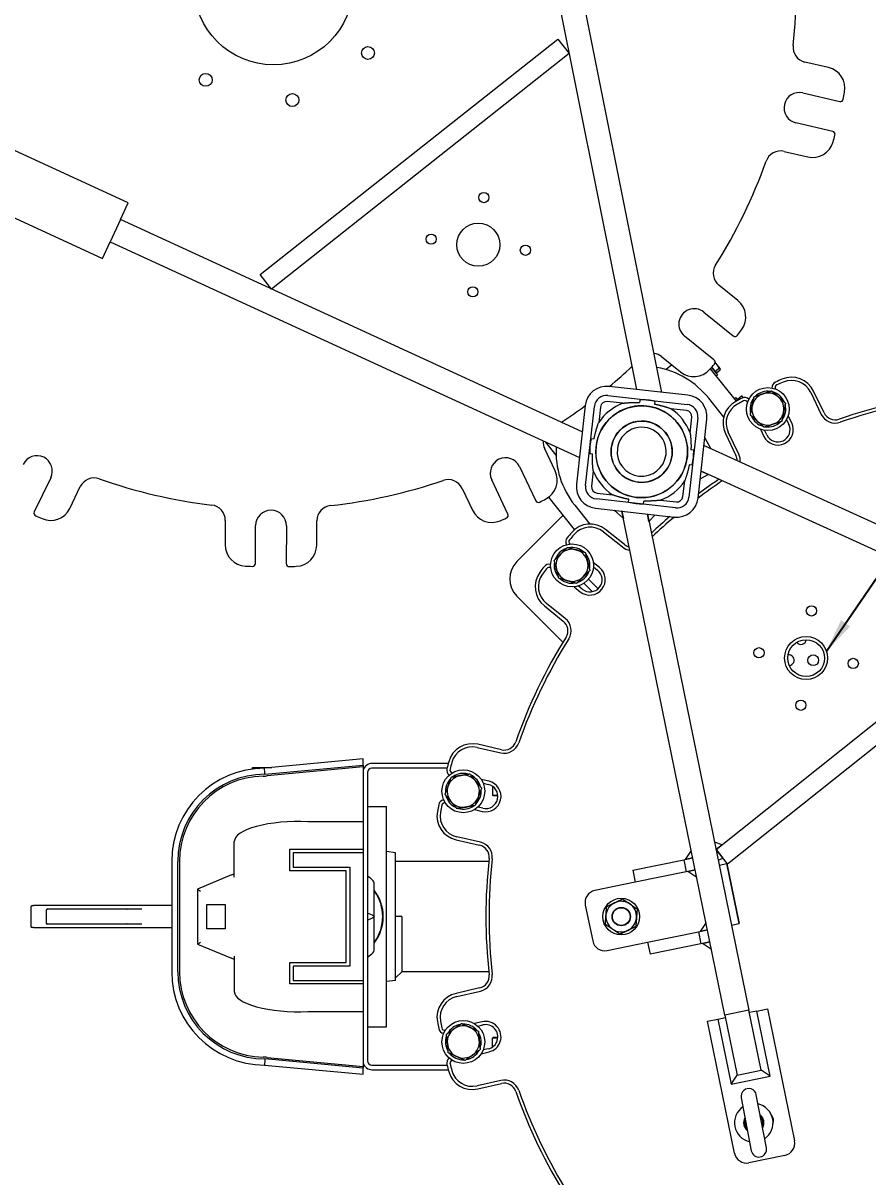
# Model space of a CAD drawing. Header units: inches. Extents: x 17 to 469, y 7 to 301.
# Drawn here: x 54.71 to 89.22, y 202.39 to 249.5 of the extents above; entities that cross this region are included whole.
import ezdxf

# ---------------------------------------------------------------- set-up
doc = ezdxf.new("R2010")
doc.units = ezdxf.units.IN
doc.header["$LTSCALE"] = 14
doc.header["$MEASUREMENT"] = 0
for name, color, linetype, lineweight in [('Dimension (ANSI)', 7, 'Continuous', 25), ('Symbol (ANSI)', 7, 'Continuous', 25), ('Visible', 7, 'Continuous', 18)]:
    doc.layers.add(name, color=color, linetype=linetype, lineweight=lineweight)
doc.styles.add('MEMCOR Medium', font='arial.ttf')
doc.styles.add('Standard D-E', font='arial.ttf')
doc.dimstyles.new('Default (ANSI)', dxfattribs={"dimscale": 14, "dimtxt": 0.15, "dimasz": 0.098425, "dimexe": 0.125, "dimexo": 0.0625, "dimgap": 0.031496, "dimtad": 0, "dimtih": 1, "dimtoh": 1, "dimdec": 4, "dimrnd": 1e-08, "dimzin": 3, "dimdsep": 46, "dimlunit": 5, "dimtxsty": 'MEMCOR Medium', "dimcen": 0.09, "dimdle": 0.393701, "dimclrd": 256, "dimclre": 256, "dimclrt": 256, "dimadec": 0, "dimazin": 1, "dimtfac": 0.8, "dimtofl": 0, "dimtmove": 0, "dimatfit": 3, "dimfxl": 1, "dimfrac": 1, "dimtolj": 1, "dimtzin": 4, "dimlwd": -1, "dimlwe": -1, "dimarcsym": 0})
doc.dimstyles.new('in [mm] D-E NeptuneBenson$7', dxfattribs={"dimscale": 14, "dimtxt": 0.15, "dimasz": 0.098425, "dimexe": 0.125, "dimexo": 0.063, "dimgap": 0.031496, "dimtad": 0, "dimtih": 1, "dimtoh": 1, "dimdec": 4, "dimrnd": 1e-08, "dimzin": 3, "dimdsep": 46, "dimlunit": 5, "dimtxsty": 'Standard D-E', "dimcen": 0.09, "dimdle": 0.393701, "dimclrd": 256, "dimclre": 256, "dimclrt": 256, "dimadec": 1, "dimazin": 1, "dimtfac": 1, "dimtofl": 0, "dimtmove": 0, "dimatfit": 3, "dimfxl": 1, "dimfrac": 1, "dimtolj": 1, "dimtzin": 4, "dimlwd": -1, "dimlwe": -1, "dimarcsym": 0})

# ---------------------------------------------------------------- blocks, each defined once
blk = doc.blocks.new('*D24')
at = {"layer": 'Defpoints', "color": 0, "transparency": 16777216}
for p in [(101.101, 275.105), (79.988, 231.998)]:
    blk.add_point(p, dxfattribs=at)
at = {"layer": 'Dimension (ANSI)', "transparency": 16777216}
for p, q in [((105.859, 284.818), (101.708, 276.342)), ((107.711, 284.818), (105.859, 284.818))]:
    blk.add_line(p, q, dxfattribs=at)
blk.add_solid([(101.501, 276.443), (101.914, 276.241), (101.101, 275.105)], dxfattribs=at)
at = {"layer": 'Dimension (ANSI)', "transparency": 16777216, "char_height": 2.1, "attachment_point": 1, "style": 'MEMCOR Medium'}
for s, insert in [('\\A1; \\fArial|b0|i0;R48 in', (126.234, 287.403)), ('\\A1;[R1219.2 mm]{\\P\\fArial|b0|i0;RADIAL CLEARANCE REQUIRED}', (108.151, 284.377))]:
    blk.add_mtext(s, dxfattribs=dict(at, insert=insert))

msp = doc.modelspace()

# ---------------------------------------------------------------- linework, layer by layer
at = {"layer": 'Visible'}
for p, q in [((75.688036, 254.917023), (79.765015, 234.540894)), ((80.808362, 234.42331), (76.668601, 255.11322)), ((64.394873, 239.231689), (76.556446, 248.841379)), ((76.556446, 248.841379), (77.021431, 248.252915)), ((77.021431, 248.252915), (64.859858, 238.643226)), ((87.614903, 247.680893), (86.65011, 247.905679)), ((86.570833, 246.650938), (88.073672, 246.300793)), ((87.787763, 245.07366), (86.284925, 245.423805)), ((58.997957, 242.163012), (54.000574, 244.460002)), ((85.80146, 244.263236), (86.766253, 244.038449)), ((52.956488, 242.188464), (57.953871, 239.891474)), ((58.684731, 241.481551), (58.997957, 242.163012)), ((58.684731, 241.481551), (58.267097, 240.572936)), ((77.556801, 232.807223), (58.684731, 241.481551)), ((57.953871, 239.891474), (58.267097, 240.572936)), ((58.267097, 240.572936), (77.438877, 231.76085)), ((64.859858, 238.643226), (64.394873, 239.231689)), ((83.909951, 238.175013), (83.138233, 238.796147)), ((82.522396, 237.700062), (83.724484, 236.732534)), ((82.934456, 235.750977), (81.732368, 236.718504)), ((80.793229, 235.882635), (81.564946, 235.261501)), ((81.215637, 235.54265), (80.980471, 235.355121)), ((82.840876, 235.826322), (82.840814, 235.826346)), ((82.840933, 235.826251), (82.840876, 235.826322)), ((83.063007, 235.547765), (82.979129, 235.652949)), ((83.185716, 235.393884), (83.063007, 235.547765)), ((82.780579, 235.383862), (83.837498, 234.058459)), ((82.834103, 235.445055), (83.079208, 235.137687)), ((82.892564, 235.411848), (82.850796, 235.464226)), ((82.990016, 235.289642), (82.892564, 235.411848)), ((82.990016, 235.289642), (83.140836, 235.40991)), ((83.015274, 235.257967), (82.990016, 235.289642)), ((83.020824, 235.251007), (83.001274, 235.235418)), ((83.040532, 235.226293), (83.015274, 235.257967)), ((83.01666, 235.08781), (83.079208, 235.137687)), ((83.040532, 235.226293), (83.191351, 235.346562)), ((83.191266, 235.386924), (83.185716, 235.393884)), ((83.191266, 235.386924), (83.192848, 235.376427)), ((81.871509, 234.303496), (78.651891, 234.666341)), ((78.604926, 234.29426), (81.834482, 233.930295)), ((79.914028, 234.146726), (79.898986, 234.013258)), ((83.331498, 233.41369), (82.718192, 234.182791)), ((83.757343, 234.158976), (83.819891, 234.208853)), ((83.819891, 234.208853), (83.909263, 234.096778)), ((83.897666, 234.151426), (84.048486, 234.271694)), ((83.931729, 234.10871), (83.897666, 234.151426)), ((83.917374, 234.126711), (83.897825, 234.111122)), ((84.087817, 234.262628), (84.077935, 234.266506)), ((84.131951, 234.207282), (84.087817, 234.262628)), ((85.442144, 234.562252), (85.440913, 234.564809)), ((86.88785, 234.418122), (87.31767, 233.525591)), ((87.434796, 233.581996), (87.004976, 234.474527)), ((77.678876, 233.890427), (77.316031, 230.670809)), ((77.688112, 230.623844), (78.052077, 233.8534)), ((78.295536, 233.825962), (78.224486, 233.195521)), ((79.20793, 233.979751), (78.577489, 234.050801)), ((80.525381, 234.077828), (80.510339, 233.94436)), ((81.807045, 233.686836), (81.176604, 233.757885)), ((84.305692, 234.018115), (84.306923, 234.015559)), ((82.275342, 233.377445), (81.911377, 230.14789)), ((81.960834, 232.774442), (82.031883, 233.404883)), ((82.284578, 230.110862), (82.647423, 233.330481)), ((85.900043, 233.311795), (85.993309, 233.118128)), ((86.110435, 233.174533), (85.969076, 233.468066)), ((83.4011, 232.738992), (83.83092, 231.846461)), ((83.948046, 231.902866), (83.518226, 232.795396)), ((84.833856, 232.921373), (84.975214, 232.627839)), ((85.09234, 232.684244), (84.999074, 232.877912)), ((76.484342, 231.865386), (76.063634, 232.392964)), ((77.904544, 232.544299), (78.038012, 232.529257)), ((82.52396, 232.234958), (82.530222, 232.248743)), ((82.810264, 232.121534), (82.525743, 232.250778)), ((82.530222, 232.248743), (101.650034, 223.563538)), ((82.560739, 232.561312), (82.810264, 232.121534)), ((76.447457, 231.218031), (76.021664, 232.112489)), ((77.835645, 231.932945), (77.969114, 231.917903)), ((82.127809, 232.068344), (81.99434, 232.083386)), ((74.99124, 231.392152), (75.65449, 229.998873)), ((82.05891, 231.456991), (81.925442, 231.472032)), ((55.841681, 230.931745), (55.165902, 229.5445)), ((74.516817, 229.4573), (73.853567, 230.850579)), ((78.00262, 231.226848), (77.931571, 230.596407)), ((82.372994, 230.895396), (82.692511, 231.076686)), ((101.236453, 222.653071), (82.40799, 231.20593)), ((82.40799, 231.20593), (82.692511, 231.076686)), ((56.613485, 229.684665), (57.047322, 230.57525)), ((72.644762, 230.504964), (73.070556, 229.610506)), ((81.667918, 230.175327), (81.738968, 230.805768)), ((77.240692, 228.8205), (76.182737, 230.147201)), ((81.358528, 229.70703), (78.128972, 230.070995)), ((78.156409, 230.314454), (78.786851, 230.243404)), ((79.438073, 229.923461), (79.453115, 230.05693)), ((80.049427, 229.854563), (80.064468, 229.988031)), ((80.755524, 230.021538), (81.385965, 229.950488)), ((77.245263, 229.818499), (77.859234, 229.048563)), ((78.091945, 229.697794), (81.311563, 229.334949)), ((78.861113, 229.61111), (79.234324, 229.269963)), ((79.171648, 229.576113), (79.234324, 229.269963)), ((79.187468, 229.57433), (79.172634, 229.571293)), ((83.384499, 208.998005), (79.172634, 229.571293)), ((80.216495, 229.458361), (84.364179, 209.19857)), ((80.279172, 229.152211), (80.216495, 229.458361)), ((80.52703, 229.423364), (80.279172, 229.152211)), ((62.969963, 229.195337), (62.965499, 228.204714)), ((64.202062, 227.439171), (64.209016, 228.982245)), ((65.469003, 228.976567), (65.462049, 227.433493)), ((66.705461, 228.187861), (66.709925, 229.178484)), ((74.885437, 227.514169), (76.775336, 229.404068)), ((78.41901, 228.728907), (79.193519, 228.111257)), ((79.274572, 228.212895), (78.500064, 228.830545)), ((77.053938, 228.231496), (77.05172, 228.233265)), ((76.266122, 227.248157), (76.268341, 227.246388)), ((78.258156, 227.271164), (78.003437, 227.474296)), ((78.009044, 227.303548), (78.177102, 227.169526)), ((77.618331, 226.630359), (77.960871, 226.287818)), ((78.197432, 226.404811), (77.805339, 226.796904)), ((77.21784, 226.489188), (77.472559, 226.286057)), ((77.553612, 226.387695), (77.385554, 226.521717)), ((76.764084, 224.221307), (74.885437, 226.099955)), ((76.006104, 225.703219), (76.780613, 225.085569)), ((76.861667, 225.187207), (76.087158, 225.804857)), ((83.021157, 215.758702), (95.139786, 225.422491)), ((83.48876, 215.172316), (95.607389, 224.836106)), ((74.252031, 219.834914), (73.286234, 220.05535)), ((73.257306, 219.92861), (74.223103, 219.708173)), ((64.089004, 219.107763), (64.867072, 219.107763)), ((64.089004, 219.047379), (64.089004, 219.107763)), ((68.602639, 219.457972), (64.574245, 219.08031)), ((64.586232, 218.830338), (68.602639, 219.206876)), ((68.602639, 219.135163), (64.676959, 218.76713)), ((68.602639, 219.206876), (68.602639, 219.457972)), ((68.602639, 219.206876), (68.602639, 219.135163)), ((68.602639, 219.135163), (68.602639, 217.000845)), ((72.079877, 219.273693), (68.964004, 219.273693)), ((72.029804, 219.086193), (68.964004, 219.086193)), ((68.776504, 218.898693), (68.776504, 207.143808)), ((72.243238, 218.888175), (72.240471, 218.888807)), ((73.744873, 218.545437), (73.427244, 218.617934)), ((73.50638, 218.466528), (73.715945, 218.418696)), ((73.884947, 218.345302), (73.884947, 217.986037)), ((71.960095, 217.660398), (71.962861, 217.659766)), ((73.884947, 217.986037), (74.101672, 217.986037)), ((73.923287, 217.947693), (73.884947, 217.986037)), ((74.104413, 217.947693), (73.923287, 217.947693)), ((68.776504, 217.521308), (69.556469, 217.521308)), ((69.556469, 208.521308), (69.556469, 217.521308)), ((73.146867, 217.389525), (73.464496, 217.317028)), ((73.493424, 217.443769), (73.283859, 217.4916)), ((68.602639, 216.896332), (66.344197, 216.896332)), ((68.602639, 217.000845), (68.602639, 216.896332)), ((68.602639, 216.896332), (68.602639, 215.771342)), ((73.390875, 216.061943), (72.425078, 216.282379)), ((63.339004, 214.635915), (63.339004, 216.083856)), ((65.602639, 214.896342), (65.602639, 215.771342)), ((65.602639, 215.771342), (68.602639, 215.771342)), ((68.602639, 215.771342), (68.602639, 215.624263)), ((72.39615, 216.155639), (73.361947, 215.935202)), ((83.265484, 215.953536), (82.95848, 216.064852)), ((83.265484, 215.953536), (83.021157, 215.758702)), ((83.48876, 215.172316), (83.021157, 215.758702)), ((83.021157, 215.758702), (83.296695, 215.413171)), ((65.749717, 215.624263), (65.749717, 215.043421)), ((68.602639, 215.624263), (65.749717, 215.624263)), ((68.602639, 215.624263), (68.602639, 210.418353)), ((69.926469, 215.630878), (69.556469, 215.676308)), ((69.926469, 210.411738), (69.926469, 215.630878)), ((79.621597, 214.913499), (81.69852, 215.338697)), ((81.69852, 215.338697), (82.070798, 215.414912)), ((81.69852, 215.338697), (81.798802, 214.848857)), ((82.008122, 215.721062), (81.764648, 215.352235)), ((82.070798, 215.414912), (81.764648, 215.352235)), ((83.109795, 215.32574), (83.296695, 215.413171)), ((60.779973, 215.271308), (60.779973, 210.771308)), ((61.029973, 210.771308), (61.029973, 215.271308)), ((61.101374, 215.271308), (61.101374, 210.771308)), ((67.915139, 214.896342), (65.602639, 214.896342)), ((65.749717, 215.043421), (68.062217, 215.043421)), ((67.915139, 211.146274), (67.915139, 214.896342)), ((68.062217, 215.043421), (68.062217, 210.999195)), ((73.734526, 215.271308), (69.926469, 215.271308)), ((79.621597, 214.913499), (79.72188, 214.423659)), ((81.798802, 214.848857), (79.72188, 214.423659)), ((82.171081, 214.925071), (81.798802, 214.848857)), ((81.864931, 214.862395), (82.171081, 214.925071)), ((82.233757, 214.618921), (81.864931, 214.862395)), ((83.150761, 215.125636), (83.456911, 215.188313)), ((83.958324, 212.739112), (83.456911, 215.188313)), ((83.456911, 215.188313), (83.958324, 212.739112)), ((63.226374, 214.724403), (61.839004, 214.146332)), ((63.226374, 214.724403), (63.339004, 214.771332)), ((69.052847, 213.006614), (69.052847, 214.396081)), ((79.72188, 214.423659), (78.068669, 214.085206)), ((61.839004, 214.146332), (61.839004, 211.896332)), ((61.839004, 214.146332), (61.964004, 214.062999)), ((55.027847, 213.411308), (55.027847, 212.631308)), ((55.087847, 213.471308), (55.152847, 213.471308)), ((60.779973, 213.471308), (55.152847, 213.471308)), ((62.214004, 213.521332), (62.964004, 213.521332)), ((62.214004, 212.521332), (62.214004, 213.521332)), ((62.964004, 213.521332), (62.964004, 212.521332)), ((77.679111, 213.495083), (77.979959, 212.025562)), ((55.652847, 213.281308), (55.652847, 212.761308)), ((55.692847, 213.321308), (55.712847, 213.321308)), ((58.94575, 213.321308), (55.712847, 213.321308)), ((58.94575, 213.321308), (58.958606, 213.321308)), ((59.566783, 213.321308), (58.958606, 213.321308)), ((68.97905, 213.077672), (68.776504, 213.163754)), ((68.776504, 212.878862), (68.97905, 212.964944)), ((68.97905, 213.077672), (68.992847, 213.071808)), ((68.992847, 212.970808), (68.97905, 212.964944)), ((68.992847, 213.071808), (69.016315, 213.061834)), ((69.02676, 212.985221), (68.992847, 212.970808)), ((69.052847, 211.646535), (69.052847, 213.006614)), ((70.176469, 213.021308), (69.926469, 213.021308)), ((70.176469, 213.021308), (70.176469, 210.771308)), ((55.152847, 212.571308), (55.087847, 212.571308)), ((55.152847, 212.571308), (60.779973, 212.571308)), ((55.712847, 212.721308), (55.692847, 212.721308)), ((55.712847, 212.721308), (58.94575, 212.721308)), ((58.958606, 212.721308), (58.94575, 212.721308)), ((58.958606, 212.721308), (59.566783, 212.721308)), ((62.964004, 212.521332), (62.214004, 212.521332)), ((82.300215, 212.399656), (82.672493, 212.47587)), ((82.609817, 212.782021), (82.366343, 212.413194)), ((82.672493, 212.47587), (82.366343, 212.413194)), ((83.652174, 212.676435), (83.958324, 212.739112)), ((80.223292, 211.974458), (82.300215, 212.399656)), ((82.300215, 212.399656), (82.400497, 211.909816)), ((82.772776, 211.98603), (82.400497, 211.909816)), ((82.466626, 211.923354), (82.772776, 211.98603)), ((61.839004, 211.896332), (61.964004, 211.979665)), ((61.839004, 211.896332), (63.226374, 211.318261)), ((78.570082, 211.636005), (80.223292, 211.974458)), ((80.223292, 211.974458), (80.323575, 211.484618)), ((82.400497, 211.909816), (80.323575, 211.484618)), ((82.835452, 211.67988), (82.466626, 211.923354)), ((63.339004, 211.271332), (63.226374, 211.318261)), ((63.339004, 211.406749), (63.339004, 209.958808)), ((65.602639, 211.146274), (67.915139, 211.146274)), ((65.602639, 210.271274), (65.602639, 211.146274)), ((65.749717, 210.999195), (65.749717, 210.418353)), ((68.062217, 210.999195), (65.749717, 210.999195)), ((70.176469, 210.771308), (69.926469, 210.521308)), ((73.734526, 210.771308), (70.176469, 210.771308)), ((68.602639, 210.271274), (65.602639, 210.271274)), ((65.749717, 210.418353), (68.602639, 210.418353)), ((68.602639, 210.418353), (68.602639, 210.271274)), ((68.602639, 210.271274), (68.602639, 209.146332)), ((69.926469, 210.411738), (69.556469, 210.366308)), ((73.361947, 210.107414), (72.39615, 209.886977)), ((72.425078, 209.760237), (73.390875, 209.980674)), ((84.364179, 209.19857), (83.384499, 208.998005)), ((84.865592, 206.749369), (84.364179, 209.19857)), ((84.690386, 209.163279), (84.384236, 209.100602)), ((84.690386, 209.163279), (85.118996, 209.251026)), ((85.234419, 206.505895), (84.690386, 209.163279)), ((85.118996, 209.251026), (86.222104, 203.862784)), ((66.344197, 209.146332), (68.602639, 209.146332)), ((68.602639, 209.146332), (68.602639, 209.041772)), ((68.602639, 209.041772), (68.602639, 206.907454)), ((73.464496, 208.725588), (73.146867, 208.653092)), ((82.669795, 208.749613), (83.098405, 208.83736)), ((83.772903, 203.361371), (82.669795, 208.749613)), ((83.098405, 208.83736), (83.404556, 208.900037)), ((83.098405, 208.83736), (83.642438, 206.179977)), ((83.384499, 208.998005), (83.885911, 206.548804)), ((68.776504, 208.521308), (69.556469, 208.521308)), ((71.962861, 208.38285), (71.960095, 208.382219)), ((73.283859, 208.551016), (73.493424, 208.598848)), ((73.923287, 208.094808), (73.884947, 208.056464)), ((74.101659, 208.056464), (73.884947, 208.056464)), ((73.884947, 207.697315), (73.884947, 208.056464)), ((73.923287, 208.094808), (74.10441, 208.094808)), ((64.676959, 207.275486), (68.602639, 206.907454)), ((73.427244, 207.424682), (73.744873, 207.497179)), ((73.715945, 207.62392), (73.50638, 207.576088)), ((64.574245, 206.962306), (68.602639, 206.584644)), ((68.602639, 206.83574), (64.586232, 207.212279)), ((68.602639, 206.907454), (68.602639, 206.83574)), ((68.602639, 206.584644), (68.602639, 206.83574)), ((68.964004, 206.956308), (72.029835, 206.956308)), ((72.240471, 207.153809), (72.243238, 207.154441)), ((68.964004, 206.768808), (72.079908, 206.768808)), ((74.223103, 206.334443), (73.257306, 206.114006)), ((83.642438, 206.179977), (83.885911, 206.548804)), ((83.642438, 206.179977), (85.234419, 206.505895)), ((83.885911, 206.548804), (84.865592, 206.749369)), ((85.234419, 206.505895), (84.865592, 206.749369)), ((73.286234, 205.987266), (74.252031, 206.207703)), ((84.045895, 205.628062), (84.458871, 203.462361)), ((85.077642, 203.580354), (84.664667, 205.746055)), ((85.832546, 203.272661), (84.363025, 202.971813))]:
    msp.add_line(p, q, dxfattribs=at)
for centre, radius in [((79.988452, 231.997589), 48), ((64.938438, 251.044182), 3.25), ((68.79991, 248.278116), 0.2635), ((62.172372, 247.18271), 0.2635), ((65.712944, 246.357794), 0.2635), ((73.533513, 242.375949), 0.2085), ((73.307882, 240.451653), 0.88), ((71.383563, 240.677187), 0.2085), ((75.232178, 240.226022), 0.2085), ((73.082228, 238.527259), 0.2085), ((85.138, 233.741812), 0.875), ((79.981727, 232.000645), 1.875), ((79.981727, 232.000645), 1.25), ((77.135889, 227.360342), 0.875), ((86.916269, 225.501308), 0.2085), ((86.699369, 223.576008), 0.88), ((86.699369, 223.576008), 0.75), ((84.773969, 223.792908), 0.2085), ((86.989471, 223.486935), 0.21875), ((88.624669, 223.359108), 0.2085), ((86.482369, 221.650708), 0.2085), ((72.695053, 218.13885), 0.875), ((79.146069, 213.021308), 0.75), ((79.146069, 213.021308), 0.375127), ((79.146069, 213.021308), 0.375), ((79.146069, 213.021308), 0.3625), ((72.695053, 207.903766), 0.875)]:
    msp.add_circle(centre, radius, dxfattribs=at)
for centre, radius, start, end in [((64.938438, 251.044182), 21.37, 353.4096505, 6.0739785), ((86.793064, 248.519246), 0.63, 173.4096505, 256.8846716), ((87.41749, 246.833586), 0.87, 349.3907518, 76.8846716), ((86.427879, 246.037372), 0.63, 76.8846716, 256.8846716), ((88.100902, 246.417663), 0.12, 256.8846716, 348.7042762), ((64.938438, 251.044182), 23.74, 348.7042762, 349.3907518), ((87.760534, 244.95679), 0.12, 345.0650671, 76.8846716), ((86.963666, 244.885756), 0.87, 256.8846716, 344.3785915), ((64.938438, 251.044182), 23.74, 344.3785915, 345.0650671), ((85.658505, 243.649669), 0.63, 76.8846716, 160.3596928), ((64.938438, 251.044182), 21.37, 327.6953648, 340.3596928), ((83.533247, 239.286926), 0.63, 147.6953648, 231.1703859), ((83.364455, 237.497271), 0.87, 323.676466, 51.1703859), ((82.127382, 237.209283), 0.63, 51.1703859, 231.1703859), ((64.938438, 251.044182), 23.74, 322.9899904, 323.676466), ((83.799725, 236.826016), 0.12, 231.1703859, 322.9899904), ((80.398215, 235.391856), 0.63, 51.1703859, 81.6358749), ((64.938438, 251.044182), 23.74, 318.6643058, 319.3507814), ((82.859215, 235.657495), 0.12, 319.3507814, 51.1703859), ((64.938438, 251.044182), 21.37, 309.9630168, 313.2392682), ((79.981727, 232.000645), 3.5, 38.57, 79.7594974), ((82.110442, 235.939243), 0.87, 231.1703859, 318.6643058), ((78.55334, 233.791877), 0.88, 83.57, 173.57), ((85.549029, 234.616875), 0.25, 113.8946812, 183.4611321), ((85.549029, 234.616875), 0.12, 113.8946812, 205.7142857), ((95.116469, 213.021308), 23.87, 113.2082056, 113.8946812), ((95.116469, 213.021308), 23.74, 113.2082056, 113.8946812), ((86.104007, 234.040643), 1, 25.7142857, 113.2082056), ((86.104007, 234.040643), 0.87, 25.7142857, 113.2082056), ((78.548932, 233.797405), 0.5, 83.57, 173.57), ((79.981727, 232.000645), 2.125, 75.2467065, 91.8932935), ((81.772959, 233.429031), 0.88, 353.57, 83.57), ((95.116469, 213.021308), 23.87, 117.5338902, 118.2203658), ((84.197576, 233.966049), 0.25, 47.9674393, 117.5338902), ((85.138, 233.741812), 0.7295, 142.4862842, 194.3680015), ((85.138, 233.741812), 0.656, 108.4271429, 168.4271429), ((85.138, 233.741812), 0.7295, 82.4862842, 134.3680015), ((85.138, 233.741812), 0.656, 48.4271429, 108.4271429), ((85.138, 233.741812), 0.7295, 22.4862842, 74.3680015), ((85.138, 233.741812), 0.656, 348.4271429, 48.4271429), ((95.116469, 213.021308), 21.5, 96.5249788, 109.1893069), ((95.116469, 213.021308), 21.37, 96.5249788, 109.1893069), ((64.938438, 251.044182), 21.37, 303.3900751, 306.5957575), ((79.981727, 232.000645), 1.875, 353.57, 173.57), ((79.981727, 232.000645), 2.125, 111.3546512, 145.7853488), ((78.548932, 233.797405), 0.255, 83.57, 173.57), ((79.981727, 232.000645), 2.125, 21.3546512, 55.7853488), ((81.778487, 233.43344), 0.255, 353.57, 83.57), ((81.778487, 233.43344), 0.5, 353.57, 83.57), ((84.302069, 233.172875), 1, 118.2203658, 205.7142857), ((84.302069, 233.172875), 0.87, 118.2203658, 205.7142857), ((95.116469, 213.021308), 23.74, 117.5338902, 118.2203658), ((84.197576, 233.966049), 0.12, 25.7142857, 117.5338902), ((85.138, 233.741812), 0.656, 168.4271429, 228.4271429), ((85.138, 233.741812), 0.7295, 322.4862842, 14.3680015), ((79.981727, 232.000645), 1.25, 353.57, 173.57), ((85.138, 233.741812), 0.7295, 202.4862842, 254.3680015), ((85.138, 233.741812), 0.656, 228.4271429, 288.4271429), ((85.138, 233.741812), 0.7295, 262.4862842, 314.3680015), ((85.138, 233.741812), 0.656, 288.4271429, 348.4271429), ((87.88528, 233.798938), 0.63, 205.7142857, 289.1893069), ((87.88528, 233.798938), 0.5, 205.7142857, 289.1893069), ((79.981727, 232.000645), 1, 353.57, 173.57), ((85.542824, 232.901186), 0.63, 205.7142857, 25.7142857), ((85.542824, 232.901186), 0.5, 205.7142857, 25.7142857), ((76.5905, 232.383275), 0.63, 174.9049616, 205.4561002), ((79.981727, 232.000645), 2.125, 165.2467065, 181.8932935), ((55.275308, 231.207646), 0.63, 334.0275288, 154.0275288), ((79.981727, 232.000645), 3.5, 176.7638162, 218.57), ((79.981727, 232.000645), 1.875, 173.57, 353.57), ((79.981727, 232.000645), 1.25, 173.57, 353.57), ((79.981727, 232.000645), 1, 173.57, 353.57), ((79.981727, 232.000645), 2.125, 345.2467065, 1.8932935), ((83.380436, 231.629519), 0.5, 0.6764272, 25.7142857), ((83.380436, 231.629519), 0.63, 355.2487967, 25.7142857), ((74.422403, 231.121365), 0.63, 25.4561002, 205.4561002), ((57.613695, 230.299348), 0.63, 70.5525076, 154.0275288), ((64.938438, 251.044182), 21.37, 250.5525076, 263.2168356), ((64.938438, 251.044182), 21.37, 276.2667933, 288.9311214), ((72.075926, 230.234178), 0.63, 25.4561002, 108.9311214), ((75.661921, 230.844088), 0.87, 297.9621803, 25.4561002), ((79.981727, 232.000645), 2.125, 201.3546512, 235.7853488), ((95.116469, 213.021308), 21.5, 123.8609973, 126.5774789), ((78.190495, 230.572258), 0.88, 173.57, 263.57), ((78.184967, 230.567849), 0.5, 173.57, 263.57), ((78.184967, 230.567849), 0.255, 173.57, 263.57), ((79.981727, 232.000645), 2.125, 291.3546512, 325.7853488), ((95.116469, 213.021308), 21.37, 123.6454034, 126.9034585), ((75.762839, 230.050451), 0.12, 205.4561002, 297.2757047), ((64.938438, 251.044182), 23.74, 297.2757047, 297.9621803), ((79.981727, 232.000645), 2.125, 255.2467065, 271.8932935), ((81.410114, 230.209413), 0.88, 263.57, 353.57), ((81.414522, 230.203884), 0.5, 263.57, 353.57), ((81.414522, 230.203884), 0.255, 263.57, 353.57), ((55.273782, 229.491947), 0.12, 154.0275288, 245.8471333), ((55.831351, 230.065672), 0.87, 246.5336089, 334.0275288), ((62.33997, 229.198176), 0.63, 359.7418145, 83.2168356), ((64.839009, 228.979406), 0.63, 359.7418145, 179.7418145), ((67.339919, 229.175646), 0.63, 96.2667933, 179.7418145), ((73.856092, 229.984449), 0.87, 205.4561002, 292.9500201), ((74.408467, 229.405722), 0.12, 293.6364957, 25.4561002), ((64.938438, 251.044182), 23.74, 245.8471333, 246.5336089), ((64.938438, 251.044182), 23.74, 292.9500201, 293.6364957), ((77.876574, 228.048714), 1, 51.4285714, 138.9224913), ((95.116469, 213.021308), 21.5, 130.5625211, 133.2790027), ((95.116469, 213.021308), 21.37, 130.2365415, 133.4945966), ((77.126538, 228.327085), 0.25, 139.6089669, 209.1754178), ((95.116469, 213.021308), 23.87, 138.9224913, 139.6089669), ((95.116469, 213.021308), 23.74, 138.9224913, 139.6089669), ((77.876574, 228.048714), 0.87, 51.4285714, 138.9224913), ((63.835491, 228.200793), 0.87, 179.7418145, 267.2357343), ((65.83547, 228.191781), 0.87, 272.2478946, 359.7418145), ((77.135889, 227.360342), 0.7295, 108.2005699, 160.0822872), ((77.135889, 227.360342), 0.656, 74.1414286, 134.1414286), ((77.625475, 227.599021), 0.94, 139.7744061, 139.8765222), ((77.126538, 228.327085), 0.12, 139.6089669, 231.4285714), ((77.135889, 227.360342), 0.7295, 48.2005699, 100.0822872), ((79.586317, 228.603811), 0.63, 231.4285714, 261.97971), ((79.586317, 228.603811), 0.5, 231.4285714, 256.579511), ((77.135889, 227.360342), 0.656, 134.1414286, 194.1414286), ((77.135889, 227.360342), 0.656, 14.1414286, 74.1414286), ((77.135889, 227.360342), 0.7295, 348.2005699, 40.0822872), ((64.938438, 251.044182), 23.74, 267.2357343, 267.92221), ((64.082063, 227.439712), 0.12, 267.92221, 359.7418145), ((65.582048, 227.432952), 0.12, 179.7418145, 271.561419), ((64.938438, 251.044182), 23.74, 271.561419, 272.2478946), ((75.592543, 226.807062), 1, 135, 225), ((76.629594, 226.485051), 1, 143.9346516, 231.4285714), ((95.116469, 213.021308), 23.87, 143.248176, 143.9346516), ((95.116469, 213.021308), 23.74, 143.248176, 143.9346516), ((76.191304, 227.154338), 0.25, 73.681725, 143.248176), ((76.191304, 227.154338), 0.12, 51.4285714, 143.248176), ((77.135889, 227.360342), 0.7295, 168.2005699, 220.0822872), ((77.135889, 227.360342), 0.656, 194.1414286, 254.1414286), ((77.135889, 227.360342), 0.7295, 288.2005699, 340.0822872), ((77.865357, 226.778611), 0.63, 231.4285714, 51.4285714), ((77.865357, 226.778611), 0.5, 231.4285714, 51.4285714), ((77.135889, 227.360342), 0.656, 314.1414286, 14.1414286), ((76.629594, 226.485051), 0.87, 143.9346516, 231.4285714), ((77.135889, 227.360342), 0.7295, 228.2005699, 280.0822872), ((77.135889, 227.360342), 0.656, 254.1414286, 314.1414286), ((76.468868, 224.694653), 0.63, 327.9535503, 51.4285714), ((76.468868, 224.694653), 0.5, 327.9535503, 51.4285714), ((95.116469, 213.021308), 21.5, 147.9535503, 160.6178783), ((95.116469, 213.021308), 21.37, 147.9535503, 160.6178783), ((86.489493, 224.352948), 0.21875, 217.3164132, 352.9167592), ((85.989493, 223.486922), 0.21875, 276.6424619, 97.6633903), ((73.063713, 219.080423), 1, 77.1428571, 164.636777), ((74.363291, 220.322378), 0.63, 257.1428571, 340.6178783), ((74.363291, 220.322378), 0.5, 257.1428571, 340.6178783), ((73.063713, 219.080423), 0.87, 77.1428571, 164.636777), ((64.589004, 215.271308), 3.809031, 90.2220087, 180), ((68.964004, 218.898693), 0.375, 90, 164.5022947), ((68.964004, 218.898693), 0.1875, 90, 180), ((72.267174, 219.005798), 0.25, 165.3232526, 234.8897035), ((95.116469, 213.021308), 23.87, 164.636777, 165.3232526), ((95.116469, 213.021308), 23.74, 164.636777, 165.3232526), ((64.589004, 215.271308), 3.559031, 90.0446341, 180), ((64.589004, 215.271308), 3.48763, 91.1270203, 180), ((64.47861, 220.882853), 2.125, 271.1270203, 275.355825), ((72.695053, 218.13885), 0.7295, 133.9148556, 185.7965729), ((72.695053, 218.13885), 0.656, 99.8557143, 159.8557143), ((72.267174, 219.005798), 0.12, 165.3232526, 257.1428571), ((72.695053, 218.13885), 0.7295, 73.9148556, 125.7965729), ((72.695053, 218.13885), 0.656, 39.8557143, 99.8557143), ((72.695053, 218.13885), 0.7295, 13.9148556, 65.7965729), ((72.695053, 218.13885), 0.656, 159.8557143, 219.8557143), ((72.695053, 218.13885), 0.656, 339.8557143, 39.8557143), ((72.695053, 218.13885), 0.7295, 313.9148556, 5.7965729), ((73.604684, 217.931232), 0.63, 257.1428571, 77.1428571), ((73.604684, 217.931232), 0.5, 257.1428571, 77.1428571), ((71.933393, 217.543406), 0.25, 99.3960108, 168.9624617), ((71.933393, 217.543406), 0.12, 77.1428571, 168.9624617), ((72.695053, 218.13885), 0.7295, 193.9148556, 245.7965729), ((72.695053, 218.13885), 0.656, 219.8557143, 279.8557143), ((72.695053, 218.13885), 0.656, 279.8557143, 339.8557143), ((72.618671, 217.130567), 1, 169.6489373, 257.1428571), ((95.116469, 213.021308), 23.87, 168.9624617, 169.6489373), ((72.618671, 217.130567), 0.87, 169.6489373, 257.1428571), ((95.116469, 213.021308), 23.74, 168.9624617, 169.6489373), ((72.695053, 218.13885), 0.7295, 253.9148556, 305.7965729), ((73.250686, 215.447738), 0.5, 353.667836, 77.1428571), ((73.250686, 215.447738), 0.63, 353.667836, 77.1428571), ((95.116469, 213.021308), 21.5, 173.667836, 186.332164), ((95.116469, 213.021308), 21.37, 173.667836, 186.332164), ((67.652847, 213.021308), 2, 47.156357, 55.8176452), ((68.927847, 214.396081), 0.125, 0, 47.156357), ((67.652847, 213.021308), 1.7715, 322.2126875, 37.7873125), ((69.112847, 214.091121), 0.06, 180, 216.232048), ((67.652847, 213.021308), 1.75, 323.767952, 36.232048), ((78.168952, 213.595365), 0.5, 101.57, 191.57), ((55.087847, 213.411308), 0.06, 90, 180), ((79.146069, 213.021308), 0.625, 115.6877683, 175.6877683), ((79.146069, 213.021308), 0.625, 55.6877683, 115.6877683), ((79.146069, 213.021308), 0.625, 355.6877683, 55.6877683), ((55.692847, 213.281308), 0.04, 90, 180), ((68.992847, 213.006614), 0.06, 38.6432304, 66.974508), ((68.992847, 213.006614), 0.06, 0.2532086, 38.6432304), ((69.003291, 213.040441), 0.06, 310.9598097, 325.6823925), ((79.146069, 213.021308), 0.625, 175.6877683, 235.6877683), ((79.146069, 213.021308), 0.625, 295.6877683, 355.6877683), ((55.087847, 212.631308), 0.06, 180, 270), ((55.692847, 212.761308), 0.04, 180, 270), ((79.146069, 213.021308), 0.625, 235.6877683, 295.6877683), ((69.112847, 211.951495), 0.06, 143.767952, 180), ((78.469799, 212.125845), 0.5, 191.57, 281.57), ((67.652847, 213.021308), 2, 304.1823548, 312.843643), ((68.927847, 211.646535), 0.125, 312.843643, 0), ((64.589004, 210.771308), 3.809031, 180, 269.7779913), ((64.589004, 210.771308), 3.559031, 180, 269.9553659), ((64.589004, 210.771308), 3.48763, 180, 268.8729797), ((73.250686, 210.594878), 0.5, 282.8571429, 6.332164), ((73.250686, 210.594878), 0.63, 282.8571429, 6.332164), ((72.618671, 208.912049), 1, 102.8571429, 190.3510627), ((72.618671, 208.912049), 0.87, 102.8571429, 190.3510627), ((95.116469, 213.021308), 23.87, 190.3510627, 191.0375383), ((95.116469, 213.021308), 23.74, 190.3510627, 191.0375383), ((73.604684, 208.111384), 0.63, 282.8571429, 102.8571429), ((71.933393, 208.49921), 0.25, 191.0375383, 260.6039892), ((71.933393, 208.49921), 0.12, 191.0375383, 282.8571429), ((72.695053, 207.903766), 0.656, 125.57, 185.57), ((72.695053, 207.903766), 0.7295, 99.6291413, 151.5108587), ((72.695053, 207.903766), 0.656, 65.57, 125.57), ((72.695053, 207.903766), 0.7295, 39.6291413, 91.5108587), ((72.695053, 207.903766), 0.656, 5.57, 65.57), ((72.695053, 207.903766), 0.7295, 339.6291413, 31.5108587), ((73.604684, 208.111384), 0.5, 282.8571429, 102.8571429), ((72.695053, 207.903766), 0.7295, 159.6291413, 211.5108587), ((72.695053, 207.903766), 0.656, 185.57, 245.57), ((72.695053, 207.903766), 0.656, 305.57, 5.57), ((64.47861, 205.159763), 2.125, 84.644175, 88.8729797), ((72.695053, 207.903766), 0.7295, 219.6291413, 271.5108587), ((72.695053, 207.903766), 0.656, 245.57, 305.57), ((72.695053, 207.903766), 0.7295, 279.6291413, 331.5108587), ((68.964004, 207.143808), 0.375, 195.4977053, 270), ((68.964004, 207.143808), 0.1875, 180, 270), ((72.267174, 207.036818), 0.25, 125.1102965, 194.6767474), ((95.116469, 213.021308), 23.87, 194.6767474, 195.363223), ((72.267174, 207.036818), 0.12, 102.8571429, 194.6767474), ((95.116469, 213.021308), 23.74, 194.6767474, 195.363223), ((73.063713, 206.962194), 1, 195.363223, 282.8571429), ((73.063713, 206.962194), 0.87, 195.363223, 282.8571429), ((74.363291, 205.720239), 0.63, 19.3821217, 102.8571429), ((74.363291, 205.720239), 0.5, 19.3821217, 102.8571429), ((95.116469, 213.021308), 21.5, 199.3821217, 212.0464497), ((95.116469, 213.021308), 21.37, 199.3821217, 212.0464497), ((84.355281, 205.687059), 0.314961, 10.7960571, 190.7960571), ((84.561769, 204.604208), 0.787402, 124.3742356, 257.2178786), ((84.561769, 204.604208), 0.787402, 304.3742356, 77.2178786), ((84.561769, 204.604208), 0.415343, 330.1118918, 51.4802224), ((84.933862, 204.670826), 0.435, 341.2405168, 39.0605112), ((84.561769, 204.604208), 0.415343, 150.1118918, 231.4802224), ((84.561769, 204.604208), 0.375, 157.925092, 223.6670222), ((84.561769, 204.604208), 0.375, 337.925092, 43.6670222), ((84.768256, 203.521358), 0.314961, 190.7960571, 10.7960571), ((85.732263, 203.762501), 0.5, 281.57, 11.57), ((84.262743, 203.461654), 0.5, 191.57, 281.57)]:
    msp.add_arc(centre, radius, start, end, dxfattribs=at)
for centre, start_param, end_param in [((65.970821, 216.083856), 1.42844633, 3.141592654), ((65.970821, 209.958808), 3.141592654, 4.854738977)]:
    msp.add_ellipse(centre, major_axis=(2.631817, 0), ratio=0.311867359, start_param=start_param, end_param=end_param, dxfattribs=at)
for points, weights in [([(83.063007, 235.547765), (83.027335, 235.592498), (82.976466, 235.631957)], [1, 1.02969796019, 1.01292128773]), ([(83.140836, 235.40991), (83.108234, 235.491048), (83.063007, 235.547765)], [1, 1.0379548493, 1]), ([(83.185716, 235.393884), (83.173994, 235.408584), (83.140836, 235.40991)], [1, 1.0379548493, 1]), ([(83.191351, 235.346562), (83.197439, 235.379184), (83.185716, 235.393884)], [1, 1.0379548493, 1]), ([(84.131562, 234.207176), (84.099917, 234.242704), (84.048486, 234.271694)], [1.00812654616, 1.03332739778, 1]), ([(84.048486, 234.271694), (84.066559, 234.270971), (84.077935, 234.266506)], [1, 1.0203366192, 1.01888007689]), ([(84.495336, 233.873415), (84.530599, 234.045616), (84.571317, 234.244457)], [1, 1.0379548493, 1]), ([(84.571317, 234.244457), (84.763877, 234.308615), (84.930639, 234.364177)], [1, 1.0379548493, 1]), ([(84.930639, 234.364177), (85.097401, 234.419739), (85.289962, 234.483897)], [1, 1.0379548493, 1]), ([(85.289962, 234.483897), (85.441804, 234.349213), (85.573303, 234.232574)], [1, 1.0379548493, 1]), ([(85.573303, 234.232574), (85.704802, 234.115935), (85.856644, 233.981252)], [1, 1.0379548493, 1]), ([(84.419355, 233.502373), (84.460073, 233.701214), (84.495336, 233.873415)], [1, 1.0379548493, 1]), ([(85.856644, 233.981252), (85.815926, 233.782411), (85.780664, 233.61021)], [1, 1.0379548493, 1]), ([(84.702697, 233.251051), (84.571197, 233.36769), (84.419355, 233.502373)], [1, 1.0379548493, 1]), ([(84.986038, 232.999728), (84.834196, 233.134412), (84.702697, 233.251051)], [1, 1.0379548493, 1]), ([(85.704683, 233.239168), (85.512123, 233.17501), (85.34536, 233.119448)], [1, 1.0379548493, 1]), ([(85.780664, 233.61021), (85.745401, 233.438009), (85.704683, 233.239168)], [1, 1.0379548493, 1]), ([(85.34536, 233.119448), (85.178598, 233.063886), (84.986038, 232.999728)], [1, 1.0379548493, 1]), ([(76.67903, 227.831103), (76.80517, 227.953518), (76.950823, 228.09487)], [1, 1.0379548493, 1]), ([(76.950823, 228.09487), (77.146065, 228.039407), (77.31515, 227.991374)], [1, 1.0379548493, 1]), ([(76.407236, 227.567335), (76.55289, 227.708688), (76.67903, 227.831103)], [1, 1.0379548493, 1]), ([(76.499769, 227.200071), (76.456824, 227.370518), (76.407236, 227.567335)], [1, 1.0379548493, 1]), ([(77.31515, 227.991374), (77.484235, 227.943341), (77.679477, 227.887878)], [1, 1.0379548493, 1]), ([(77.679477, 227.887878), (77.729065, 227.691061), (77.772009, 227.520613)], [1, 1.0379548493, 1]), ([(76.592301, 226.832806), (76.542713, 227.029623), (76.499769, 227.200071)], [1, 1.0379548493, 1]), ([(77.864542, 227.153349), (77.718888, 227.011996), (77.592748, 226.889581)], [1, 1.0379548493, 1]), ([(77.772009, 227.520613), (77.814954, 227.350166), (77.864542, 227.153349)], [1, 1.0379548493, 1]), ([(76.956628, 226.72931), (76.787543, 226.777343), (76.592301, 226.832806)], [1, 1.0379548493, 1]), ([(77.320955, 226.625814), (77.125713, 226.681277), (76.956628, 226.72931)], [1, 1.0379548493, 1]), ([(77.592748, 226.889581), (77.466608, 226.767166), (77.320955, 226.625814)], [1, 1.0379548493, 1]), ([(72.079181, 218.364767), (72.139715, 218.529789), (72.209614, 218.72034)], [1, 1.0379548493, 1]), ([(72.209614, 218.72034), (72.409586, 218.755082), (72.582767, 218.785169)], [1, 1.0379548493, 1]), ([(72.582767, 218.785169), (72.755947, 218.815256), (72.955919, 218.849997)], [1, 1.0379548493, 1]), ([(72.955919, 218.849997), (73.085992, 218.694187), (73.198638, 218.559252)], [1, 1.0379548493, 1]), ([(71.948748, 218.009193), (72.018647, 218.199745), (72.079181, 218.364767)], [1, 1.0379548493, 1]), ([(73.198638, 218.559252), (73.311284, 218.424317), (73.441357, 218.268507)], [1, 1.0379548493, 1]), ([(73.441357, 218.268507), (73.371458, 218.077955), (73.310924, 217.912933)], [1, 1.0379548493, 1]), ([(72.191467, 217.718448), (72.078821, 217.853384), (71.948748, 218.009193)], [1, 1.0379548493, 1]), ([(72.434186, 217.427703), (72.304113, 217.583513), (72.191467, 217.718448)], [1, 1.0379548493, 1]), ([(73.310924, 217.912933), (73.25039, 217.747911), (73.180491, 217.55736)], [1, 1.0379548493, 1]), ([(72.807338, 217.492531), (72.634158, 217.462444), (72.434186, 217.427703)], [1, 1.0379548493, 1]), ([(73.180491, 217.55736), (72.980519, 217.522618), (72.807338, 217.492531)], [1, 1.0379548493, 1]), ([(78.522838, 213.068303), (78.53543, 213.235297), (78.549971, 213.428125)], [1, 1.0379548493, 1]), ([(78.549971, 213.428125), (78.724235, 213.511947), (78.875152, 213.584539)], [1, 1.0379548493, 1]), ([(78.875152, 213.584539), (79.026069, 213.657131), (79.200334, 213.740953)], [1, 1.0379548493, 1]), ([(79.200334, 213.740953), (79.360058, 213.631947), (79.498383, 213.537544)], [1, 1.0379548493, 1]), ([(79.498383, 213.537544), (79.636708, 213.443142), (79.796432, 213.334136)], [1, 1.0379548493, 1]), ([(78.495706, 212.70848), (78.510246, 212.901309), (78.522838, 213.068303)], [1, 1.0379548493, 1]), ([(79.7693, 212.974313), (79.756707, 212.807319), (79.742167, 212.614491)], [1, 1.0379548493, 1]), ([(79.796432, 213.334136), (79.781892, 213.141307), (79.7693, 212.974313)], [1, 1.0379548493, 1]), ([(78.793755, 212.505072), (78.65543, 212.599474), (78.495706, 212.70848)], [1, 1.0379548493, 1]), ([(79.091804, 212.301663), (78.93208, 212.41067), (78.793755, 212.505072)], [1, 1.0379548493, 1]), ([(79.416986, 212.458077), (79.266068, 212.385485), (79.091804, 212.301663)], [1, 1.0379548493, 1]), ([(79.742167, 212.614491), (79.567903, 212.530669), (79.416986, 212.458077)], [1, 1.0379548493, 1]), ([(72.005389, 208.217047), (72.170483, 208.335112), (72.313459, 208.43736)], [1, 1.0379548493, 1]), ([(72.04215, 207.840094), (72.025089, 208.015038), (72.005389, 208.217047)], [1, 1.0379548493, 1]), ([(72.313459, 208.43736), (72.456435, 208.539608), (72.62153, 208.657673)], [1, 1.0379548493, 1]), ([(72.62153, 208.657673), (72.806325, 208.57373), (72.966362, 208.501033)], [1, 1.0379548493, 1]), ([(72.966362, 208.501033), (73.126399, 208.428336), (73.311194, 208.344392)], [1, 1.0379548493, 1]), ([(73.311194, 208.344392), (73.330894, 208.142383), (73.347955, 207.967439)], [1, 1.0379548493, 1]), ([(72.078911, 207.46314), (72.059211, 207.665149), (72.04215, 207.840094)], [1, 1.0379548493, 1]), ([(73.347955, 207.967439), (73.365016, 207.792494), (73.384716, 207.590485)], [1, 1.0379548493, 1]), ([(72.423743, 207.3065), (72.263706, 207.379197), (72.078911, 207.46314)], [1, 1.0379548493, 1]), ([(72.768575, 207.149859), (72.58378, 207.233803), (72.423743, 207.3065)], [1, 1.0379548493, 1]), ([(73.076646, 207.370172), (72.93367, 207.267925), (72.768575, 207.149859)], [1, 1.0379548493, 1]), ([(73.384716, 207.590485), (73.219622, 207.47242), (73.076646, 207.370172)], [1, 1.0379548493, 1])]:
    msp.add_rational_spline(points, weights, degree=2, dxfattribs=at)
for points, degree in [([(79.20793, 233.979751), (79.556719, 234.025437), (79.898986, 234.013258)], 2), ([(80.510339, 233.94436), (80.846732, 233.880055), (81.176604, 233.757885)], 2), ([(78.038012, 232.529257), (78.102317, 232.86565), (78.224486, 233.195521)], 2), ([(81.960834, 232.774442), (82.006519, 232.425653), (81.99434, 232.083386)], 2), ([(78.00262, 231.226848), (77.956935, 231.575636), (77.969114, 231.917903)], 2), ([(81.925442, 231.472032), (81.861137, 231.13564), (81.738968, 230.805768)], 2), ([(79.453115, 230.05693), (79.116722, 230.121235), (78.786851, 230.243404)], 2), ([(80.755524, 230.021538), (80.406736, 229.975852), (80.064468, 229.988031)], 2), ([(64.586232, 218.830338), (64.582303, 218.913637), (64.578302, 218.997021), (64.574245, 219.08031)], 3), ([(69.052847, 213.006614), (69.052847, 213.006614), (69.052847, 213.006704), (69.052846, 213.006879)], 3), ([(64.586232, 207.212279), (64.582303, 207.12898), (64.578302, 207.045595), (64.574245, 206.962306)], 3)]:
    msp.add_open_spline(points, degree=degree, dxfattribs=at)
for points, knots in [([(69.026358, 213.019101), (69.026434, 213.019088), (69.026509, 213.019074), (69.029907, 213.018459), (69.035382, 213.017172), (69.040526, 213.014917)], [-0.00064885071, -0.00064885071, -0.00064885071, -0.00064885071, 0, 0, 0.02871512002, 0.02871512002, 0.02871512002, 0.02871512002]), ([(69.042623, 212.995131), (69.041831, 212.994443), (69.041007, 212.993765), (69.036681, 212.990395), (69.031883, 212.987472), (69.02676, 212.985221)], [0.0923027288, 0.0923027288, 0.0923027288, 0.0923027288, 0.10395135135, 0.10395135135, 0.15173708354, 0.15173708354, 0.15173708354, 0.15173708354]), ([(69.040526, 213.014917), (69.045546, 213.012717), (69.048221, 213.01116), (69.050781, 213.009463), (69.051555, 213.008847), (69.052585, 213.007753), (69.052844, 213.007279), (69.052846, 213.006879)], [0, 0, 0, 0, 0.0554026382, 0.0554026382, 0.091701074, 0.091701074, 0.1274278989, 0.1274278989, 0.1274278989, 0.1274278989])]:
    msp.add_open_spline(points, degree=3, knots=knots, dxfattribs=at)

# ---------------------------------------------------------------- dimensions: what is measured, and where the dimension line sits
at = {"layer": 'Dimension (ANSI)'}
dim = msp.add_radius_dim(center=(79.988452, 231.997589), mpoint=(101.101459, 275.104908), text=' \\fArial|b0|i0;<> in\\X[R1219.2 mm]{\\P\\fArial|b0|i0;RADIAL CLEARANCE REQUIRED}', dimstyle='Default (ANSI)', override={"dimgap": 0.031496, "dimdec": 4, "dimlfac": 1, "dimpost": '', "dimcen": 0, "dimtol": 0, "dimlim": 0, "dimtp": 0, "dimtm": 0, "dimtdec": 2, "dimtvp": -0.333333}, dxfattribs=at)
dim.commit()
dim.dimension.update_dxf_attribs({"geometry": '*D24', "text_midpoint": (130.780918, 284.817623), "dimtype": 164})

# ---------------------------------------------------------------- leaders
at = {"layer": 'Symbol (ANSI)', "annotation_type": 0, "has_hookline": 1, "hookline_direction": 0, "text_width": 39.544749}
msp.add_leader([(87.533104, 223.857585), (117.767688, 268.12645), (119.145641, 268.12645)], dimstyle='in [mm] D-E NeptuneBenson$7', override={"dimtad": 0}, dxfattribs=at)

doc.saveas('drawing.dxf')
